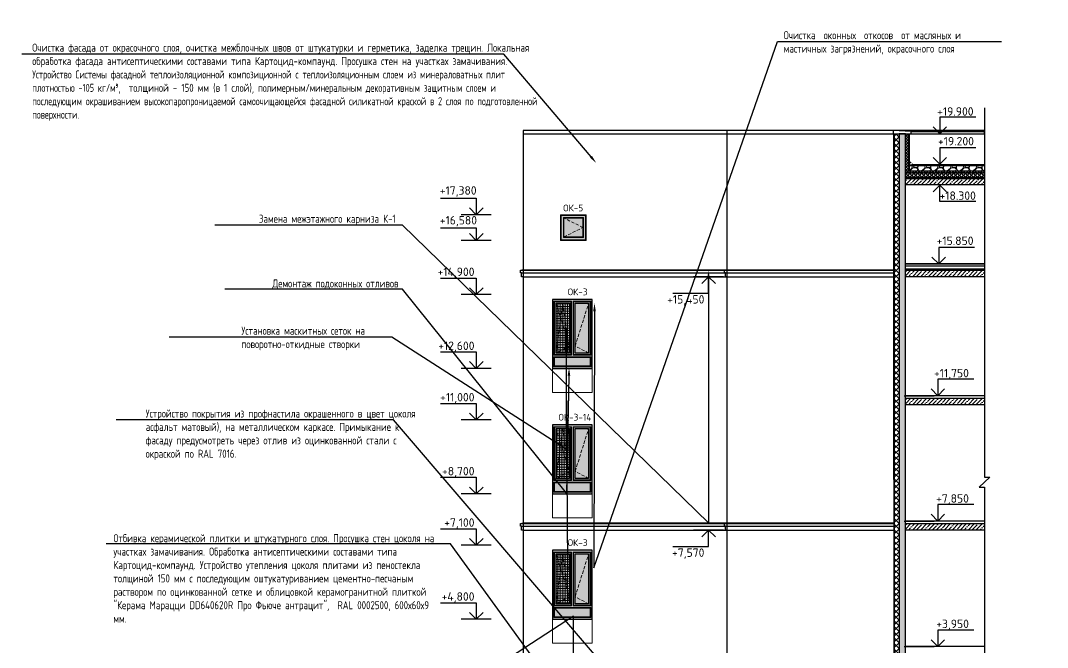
# Model space of a CAD drawing. Header units: millimetres. Extents: x -136099598 to 9192475, y 0 to 555997.
# Drawn here: x -307688 to -275722, y 258889 to 278391 of the extents above; entities that cross this region are included whole.
import ezdxf
from ezdxf import colors
from ezdxf.entities.mleader import LeaderData, LeaderLine
from ezdxf.math import Vec2, Vec3

# ---------------------------------------------------------------- set-up
doc = ezdxf.new("R2010")
doc.units = ezdxf.units.MM
doc.header["$MEASUREMENT"] = 0
doc.linetypes.add('ADSK_Штриховая_ш2 п1', pattern=[3, 2, -1])
doc.linetypes.add('DASHED', pattern=[19.05, 12.7, -6.35])
doc.layers.get('0').update_dxf_attribs({"color": 250, "lineweight": 9})
doc.layers.add('!_Окно_00_Штрих_Стекло', color=7, linetype='Continuous', lineweight=0, true_color=0x737373)
doc.layers.add('RAL 7016', color=7, linetype='Continuous', lineweight=0, true_color=0x383e42)
for name, color, linetype, lineweight in [('24_Фасад_разрез_тонкая', 7, 'Continuous', 9), ('_Фасад', 7, 'Continuous', 9), ('АР-Выноски', 5, 'Continuous', 5), ('АР_Выноски для экспертизы', 200, 'Continuous', 9), ('АР_Карниз основная часть 4 этажа', 103, 'Continuous', 30), ('АР_колонны металлические', 251, 'Continuous', 30), ('АР_Отметки', 250, 'Continuous', 15), ('Подвал', 250, 'ADSK_Штриховая_ш2 п1', 30), ('РАЗМЕРЫ ВНУТРЕННИЕ', 137, 'Continuous', 5), ('СТЕНЫ кирпич ЛИДЕР', 250, 'Continuous', 15), ('Фасад_тонкие', 7, 'Continuous', 5), ('фасады', 7, 'Continuous', 9), ('Штриховка', 7, 'Continuous', 5), ('Штриховка в сечении', 7, 'Continuous', 18)]:
    doc.layers.add(name, color=color, linetype=linetype, lineweight=lineweight)
for name, color, linetype in [('PDF _0', 7, 'Continuous'), ('PDF _PDF _0', 7, 'Continuous'), ('PDF _Текст', 7, 'Continuous')]:
    doc.layers.add(name, color=color, linetype=linetype)
doc.styles.add('ICOCPEUR', font='isocpeur.ttf')
doc.styles.add('ISOCPEUR', font='isocpeur.ttf', dxfattribs={"width": 0.7})
doc.styles.add('PDF ISOCPEUR', font='isocpeur.ttf')

# ---------------------------------------------------------------- blocks, each defined once
blk = doc.blocks.new('A$C51732155')
at = {"layer": '!_Окно_00_Штрих_Стекло'}
h = blk.add_hatch(color=256, dxfattribs=at)
h.dxf.hatch_style = 1
h.set_gradient(color1=(70, 92, 124), color2=(219, 225, 235), name='CURVED')
h.paths.add_polyline_path([(104, 106), (693, 106), (693, 695), (104, 695)])
at = {"layer": 'RAL 7016', "ltscale": 100, "transparency": 33554687}
h = blk.add_hatch(color=256, dxfattribs=at)
h.dxf.hatch_style = 1
h.paths.add_polyline_path([(798, 798), (0, 798), (0, 0), (798, 0)])
h.paths.add_polyline_path([(693, 695), (693, 106), (104, 106), (104, 695)], flags=16)
at = {"layer": 'PDF _0', "lineweight": 0}
blk.add_lwpolyline([(89, 710), (708, 710), (709, 92), (89, 92)], close=True, dxfattribs=at)
at = {"layer": 'PDF _0', "linetype": 'ADSK_Штриховая_ш2 п1', "lineweight": 0, "ltscale": 50}
blk.add_lwpolyline([(104, 106), (693, 401), (104, 695)], dxfattribs=at)
at = {"layer": 'PDF _PDF _0', "lineweight": 0}
for points in [[(0, 0), (798, 0), (798, 798), (0, 798)], [(20, 20), (778, 20), (778, 778), (20, 778)], [(693, 106), (104, 106), (104, 695), (693, 695)]]:
    blk.add_lwpolyline(points, close=True, dxfattribs=at)
at = {"layer": 'PDF _Текст', "lineweight": 0, "insert": (81, 902), "char_height": 210, "attachment_point": 7, "style": 'PDF ISOCPEUR'}
blk.add_mtext('ОК-5', dxfattribs=at)
blk = doc.blocks.new('A$Cb9b29b39')
at = {"layer": '!_Окно_00_Штрих_Стекло'}
h = blk.add_hatch(color=256, dxfattribs=at)
h.dxf.hatch_style = 1
h.set_gradient(color1=(70, 92, 124), color2=(219, 225, 235), name='CURVED')
h.paths.add_polyline_path([(113, 2027), (532, 2027), (532, 473), (113, 473)])
h.paths.add_polyline_path([(1127, 2027), (708, 2027), (708, 473), (1127, 473)])
h.paths.add_polyline_path([(63, 347), (1177, 347), (1177, 63), (63, 63)])
at = {"layer": 'PDF _PDF _0', "lineweight": 0, "true_color": 0x636466}
h = blk.add_hatch(dxfattribs=at)
h.set_pattern_fill('ANSI37', color=251, scale=600, angle=135)
h.set_pattern_definition([(180, (113, 473.496), (-7e-15, -75), []), (270, (113, 473.496), (75, -1e-14), [])])
h.paths.add_polyline_path([(532, 473), (532, 2027), (113, 2026), (113, 473)])
at = {"layer": 'RAL 7016'}
h = blk.add_hatch(color=256, dxfattribs=at)
h.dxf.hatch_style = 1
h.paths.add_polyline_path([(0, 0), (1240, 0), (1240, 2140), (0, 2140)])
h.paths.add_polyline_path([(63, 347), (1177, 347), (1177, 63), (63, 63)], flags=16)
h.paths.add_polyline_path([(708, 2027), (1127, 2027), (1127, 473), (708, 473)], flags=16)
h.paths.add_polyline_path([(113, 2027), (532, 2027), (532, 473), (113, 473)], flags=16)
at = {"layer": 'PDF _0', "linetype": 'ADSK_Штриховая_ш2 п1', "lineweight": 0, "ltscale": 50}
for p, q in [((113, 473), (323, 2027)), ((113, 2027), (532, 697)), ((323, 2027), (532, 473)), ((708, 697), (1127, 2027)), ((532, 697), (113, 473)), ((1127, 473), (708, 697))]:
    blk.add_line(p, q, dxfattribs=at)
at = {"layer": 'PDF _Текст'}
for points in [[(0, 0), (1240, 0), (1240, 2140), (0, 2140)], [(113, 2027), (532, 2027), (532, 473), (113, 473)], [(708, 2027), (1127, 2027), (1127, 473), (708, 473)], [(47, 363), (1193, 363), (1193, 47), (47, 47)], [(63, 347), (1177, 347), (1177, 63), (63, 63)]]:
    blk.add_lwpolyline(points, close=True, dxfattribs=at)
at = {"layer": 'РАЗМЕРЫ ВНУТРЕННИЕ'}
for p, q in [((47, 2086), (63, 2070)), ((579, 2070), (595, 2086)), ((662, 2070), (646, 2086)), ((1193, 2086), (1177, 2070)), ((63, 430), (47, 414)), ((579, 430), (595, 414)), ((662, 430), (646, 414)), ((1177, 430), (1193, 414))]:
    blk.add_line(p, q, dxfattribs=at)
at = {"layer": 'РАЗМЕРЫ ВНУТРЕННИЕ', "color": 7}
for points in [[(595, 414), (47, 414), (47, 2086), (595, 2086)], [(646, 414), (1193, 414), (1193, 2086), (646, 2086)]]:
    blk.add_lwpolyline(points, close=True, dxfattribs=at)
at = {"layer": 'РАЗМЕРЫ ВНУТРЕННИЕ'}
for points in [[(63, 430), (579, 430), (579, 2070), (63, 2070)], [(1177, 430), (662, 430), (662, 2070), (1177, 2070)]]:
    blk.add_lwpolyline(points, close=True, dxfattribs=at)
at = {"layer": 'PDF _Текст', "lineweight": 0, "insert": (478, 2274), "char_height": 210, "attachment_point": 7, "style": 'PDF ISOCPEUR'}
blk.add_mtext('ОК-3', dxfattribs=at)
blk = doc.blocks.new('_DotSmall')
at = {"color": 0, "linetype": 'ByBlock', "const_width": 0.5}
blk.add_lwpolyline([(-0.0625, 0, 1), (0.0625, 0, 1)], format="xyb", close=True, dxfattribs=at)
blk = doc.blocks.new('Карниз основная часть')
at = {"layer": 'АР_Карниз основная часть 4 этажа', "ltscale": 150}
for points in [[(-350192, 304004), (-350242, 304004), (-350242, 304124), (-350272, 304124), (-350272, 304204), (-350192, 304224)], [(-350272, 304204), (-350192, 304204)], [(-350242, 304124), (-350192, 304124)]]:
    blk.add_lwpolyline(points, dxfattribs=at)
blk = doc.blocks.new('ок-3-14')
at = {"layer": '!_Окно_00_Штрих_Стекло'}
h = blk.add_hatch(color=256, dxfattribs=at)
h.dxf.hatch_style = 1
h.set_gradient(color1=(70, 92, 124), color2=(219, 225, 235), name='CURVED')
h.paths.add_polyline_path([(17784, 299280), (18204, 299280), (18204, 297727), (17784, 297727)])
h.paths.add_polyline_path([(18799, 299280), (18380, 299280), (18380, 297727), (18799, 297727)])
h.paths.add_polyline_path([(17734, 297601), (18849, 297601), (18849, 297317), (17734, 297317)])
at = {"layer": 'PDF _PDF _0', "lineweight": 0, "true_color": 0x636466}
h = blk.add_hatch(dxfattribs=at)
h.set_pattern_fill('ANSI37', color=251, scale=600, angle=135)
h.set_pattern_definition([(180, (17784.47, 297727.05), (-7e-15, -75), []), (270, (17784.47, 297727.05), (75, -1e-14), [])])
h.paths.add_polyline_path([(18204, 297727), (18204, 299280), (17784, 299279), (17784, 297727)])
at = {"layer": 'RAL 7016'}
h = blk.add_hatch(color=256, dxfattribs=at)
h.dxf.hatch_style = 1
h.paths.add_polyline_path([(17671, 297254), (18912, 297254), (18912, 299393), (17671, 299393)])
h.paths.add_polyline_path([(17734, 297601), (18849, 297601), (18849, 297317), (17734, 297317)], flags=16)
h.paths.add_polyline_path([(18380, 299280), (18799, 299280), (18799, 297727), (18380, 297727)], flags=16)
h.paths.add_polyline_path([(17784, 299280), (18204, 299280), (18204, 297727), (17784, 297727)], flags=16)
at = {"layer": 'PDF _0', "linetype": 'ADSK_Штриховая_ш2 п1', "lineweight": 0, "ltscale": 50}
for p, q in [((17784, 297727), (17994, 299280)), ((17784, 299280), (18204, 297951)), ((17994, 299280), (18204, 297727)), ((18380, 297951), (18799, 299280)), ((18204, 297951), (17784, 297727)), ((18799, 297727), (18380, 297951))]:
    blk.add_line(p, q, dxfattribs=at)
at = {"layer": 'PDF _Текст'}
for points in [[(17671, 297254), (18912, 297254), (18912, 299393), (17671, 299393)], [(17784, 299280), (18204, 299280), (18204, 297727), (17784, 297727)], [(18380, 299280), (18799, 299280), (18799, 297727), (18380, 297727)], [(17718, 297617), (18865, 297617), (18865, 297301), (17718, 297301)], [(17734, 297601), (18849, 297601), (18849, 297317), (17734, 297317)]]:
    blk.add_lwpolyline(points, close=True, dxfattribs=at)
at = {"layer": 'РАЗМЕРЫ ВНУТРЕННИЕ'}
for p, q in [((17718, 299339), (17734, 299323)), ((18250, 299323), (18266, 299339)), ((18333, 299323), (18317, 299339)), ((18865, 299339), (18849, 299323)), ((17734, 297684), (17718, 297668)), ((18250, 297684), (18266, 297668)), ((18333, 297684), (18317, 297668)), ((18849, 297684), (18865, 297668))]:
    blk.add_line(p, q, dxfattribs=at)
at = {"layer": 'РАЗМЕРЫ ВНУТРЕННИЕ', "color": 7}
for points in [[(18266, 297668), (17718, 297668), (17718, 299339), (18266, 299339)], [(18317, 297668), (18865, 297668), (18865, 299339), (18317, 299339)]]:
    blk.add_lwpolyline(points, close=True, dxfattribs=at)
at = {"layer": 'РАЗМЕРЫ ВНУТРЕННИЕ'}
for points in [[(17734, 297684), (18250, 297684), (18250, 299323), (17734, 299323)], [(18849, 297684), (18333, 297684), (18333, 299323), (18849, 299323)]]:
    blk.add_lwpolyline(points, close=True, dxfattribs=at)
at = {"layer": 'PDF _Текст', "lineweight": 0, "insert": (17863, 299528), "char_height": 210, "attachment_point": 7, "style": 'PDF ISOCPEUR'}
blk.add_mtext('ОК-3-14', dxfattribs=at)

msp = doc.modelspace()

# ---------------------------------------------------------------- hatches: boundary and pattern name
at = {"ltscale": 100, "transparency": 33554687}
h = msp.add_hatch(dxfattribs=at)
h.set_pattern_fill('ANSI35', color=0, scale=700)
h.set_pattern_definition([(45, (480703.24, -33702.27), (-123.743687, 123.743687), []), (45, (480826.98, -33702.27), (-123.743687, 123.743687), [218.75, -43.75, 0, -43.75])])
h.paths.add_polyline_path([(-280342.7, 274870.6), (-280142.7, 274872), (-280142.7, 252170.8), (-280342.7, 252171.2)])
h = msp.add_hatch(dxfattribs=at)
h.set_pattern_fill('ANSI35', color=0, scale=700)
h.set_pattern_definition([(45, (-412763.06, -19215.95), (-123.74369, 123.74369), []), (45, (-412639.32, -19215.95), (-123.74369, 123.74369), [218.75, -43.75, 0, -43.75])])
h.paths.add_polyline_path([(-280141, 273475.8), (-277681.2, 273475.8), (-277684.6, 273275.8), (-280141, 273275.8)])
h = msp.add_hatch(dxfattribs=at)
h.set_pattern_fill('ANSI35', color=0, scale=700)
h.set_pattern_definition([(45, (-459069.03, -22068.82), (-123.74369, 123.74369), []), (45, (-458945.29, -22068.82), (-123.74369, 123.74369), [218.75, -43.75, 0, -43.75])])
h.paths.add_polyline_path([(-280142.7, 270622.9), (-277682.9, 270622.9), (-277686.3, 270422.9), (-280142.7, 270422.9)])
h = msp.add_hatch(dxfattribs=at)
h.set_pattern_fill('ANSI35', color=0, scale=700)
h.set_pattern_definition([(45, (-459069.03, -26050.42), (-123.74369, 123.74369), []), (45, (-458945.29, -26050.42), (-123.74369, 123.74369), [218.75, -43.75, 0, -43.75])])
h.paths.add_polyline_path([(-280142.7, 266641.3), (-277682.9, 266641.3), (-277686.3, 266441.3), (-280142.7, 266441.3)])
h = msp.add_hatch(dxfattribs=at)
h.set_pattern_fill('ANSI35', color=0, scale=700)
h.set_pattern_definition([(45, (-459069.03, -29950.42), (-123.74369, 123.74369), []), (45, (-458945.29, -29950.42), (-123.74369, 123.74369), [218.75, -43.75, 0, -43.75])])
h.paths.add_polyline_path([(-280142.7, 262741.3), (-277682.9, 262741.3), (-277686.3, 262541.3), (-280142.7, 262541.3)])
at = {"layer": 'Штриховка', "transparency": 33554636}
h = msp.add_hatch(dxfattribs=at)
h.set_pattern_fill('ANSI37', color=256, scale=1000)
h.set_pattern_definition([(45, (-455706.53, -28580.43), (-88.388348, 88.388348), []), (135, (-455706.53, -28580.43), (-88.388348, -88.388348), [])])
h.paths.add_polyline_path([(-280492.7, 255275.1), (-280342.7, 255275), (-280342.7, 274871.2), (-280492.7, 274871.4)])
h = msp.add_hatch(dxfattribs=at)
h.set_pattern_fill('ANSI37', color=256, scale=500)
h.set_pattern_definition([(45, (-10884.385, -32522.25), (-44.194174, 44.194174), []), (135, (-10884.385, -32522.25), (-44.194174, -44.194174), [])])
h.paths.add_polyline_path([(-280142.7, 274871.3), (-280042.7, 274871.3), (-280044.4, 273706.9), (-280142.7, 273706.9)])
h = msp.add_hatch(dxfattribs=at)
h.set_pattern_fill('ANSI37', color=256, scale=500)
h.set_pattern_definition([(45, (-22557.95, -53828.58), (-44.194174, 44.194174), []), (135, (-22557.95, -53828.58), (-44.194174, -44.194174), [])])
h.paths.add_polyline_path([(-280141.7, 273706.9), (-277681.9, 273706.9), (-277684.6, 273647.7), (-280141, 273647.7)])
h = msp.add_hatch(dxfattribs=at)
h.set_pattern_fill('ANSI37', color=256, scale=700)
h.set_pattern_definition([(45, (-22557.95, -53970.475), (-61.871843, 61.871843), []), (135, (-22557.95, -53970.475), (-61.871843, -61.871843), [])])
h.paths.add_polyline_path([(-280141.7, 273647.7), (-277681.9, 273647.7), (-277684.6, 273505.8), (-280141, 273505.8)])
at = {"layer": 'Штриховка в сечении', "ltscale": 2, "transparency": 33554636}
h = msp.add_hatch(dxfattribs=at)
h.set_pattern_fill('GRAVEL', color=256, scale=400)
h.set_pattern_definition([(228.0127875, (-22269.948, -53570.475), (-3200, -3600), [53.8144, -5327.6352]), (184.9697407, (-22305.948, -53610.475), (4800, 400), [92.3472, -9142.3699]), (132.510447, (-22397.948, -53618.475), (4000, -4400), [65.1152, -6446.41304]), (267.273689, (-22553.948, -53718.475), (400, 8000), [84.0952, -8325.4232]), (292.833654, (-22557.948, -53802.475), (-2000, 4800), [82.462, -8163.74925]), (357.273689, (-22525.948, -53878.475), (-8000, 400), [84.0952, -8325.4232]), (37.6942405, (-22441.948, -53882.475), (-5200, -4000), [111.2116, -11009.93942]), (72.2553284, (-22353.948, -53814.475), (2800, 8800), [104.9952, -10394.5286]), (121.4295656, (-22321.948, -53714.475), (-3200, 5200), [84.38, -8353.62924]), (175.236358, (-22365.95, -53642.475), (4400, -400), [96.3328, -4720.30503]), (222.3974378, (-22461.948, -53634.475), (-4800, -4400), [124.5792, -12333.35]), (138.814075, (-22157.95, -53722.475), (-2800, 2400), [42.5204, -4209.53793]), (171.4692344, (-22189.948, -53694.475), (5200, -800), [80.8948, -8008.60457]), (225, (-22269.95, -53682.47), (-4e-14, -400), [56.5684, -509.11702]), (203.19859, (-22297.95, -53634.475), (2000, 800), [30.4632, -3015.84604]), (291.80141, (-22325.95, -53646.475), (-400, 1200), [43.0812, -2110.98472]), (30.963757, (-22309.95, -53686.475), (1200, 800), [69.9716, -2262.40916]), (161.56505, (-22249.95, -53650.47), (800, -400), [50.5964, -1214.31466]), (16.3895403, (-22557.948, -53646.475), (4000, 1200), [70.88, -7017.13806]), (70.346176, (-22489.948, -53626.475), (-1600, -4400), [59.4644, -5886.9631]), (293.19859, (-22249.95, -53570.475), (-800, 2000), [60.926, -2985.38324]), (343.6104597, (-22225.948, -53626.475), (-4000, 1200), [70.88, -7017.13806]), (339.443955, (-22557.95, -53894.475), (-2000, 800), [68.352, -3349.2495]), (294.7751406, (-22493.948, -53918.475), (-2000, 4400), [57.2712, -5669.85723]), (66.80141, (-22245.95, -53970.475), (800, 2000), [60.926, -2985.38324]), (17.3540246, (-22221.948, -53914.475), (-5200, -1600), [67.0524, -6638.16945]), (69.443955, (-22441.95, -53970.475), (-800, -2000), [34.176, -3383.4255]), (101.309932, (-22269.95, -53970.475), (-400, 1600), [20.396, -2019.2118]), (165.963757, (-22273.95, -53950.47), (1200, -400), [82.462, -1566.78025]), (186.009006, (-22353.948, -53930.475), (4000, 400), [76.42, -7565.56927]), (303.690068, (-22309.95, -53722.47), (-400, 800), [57.6888, -1384.5317]), (353.1572266, (-22277.948, -53770.475), (6800, -800), [100.7176, -9971.02505]), (60.945396, (-22177.95, -53782.475), (-1600, -2800), [41.1824, -4077.06966]), (90, (-22157.95, -53746.47), (-400, 400), [24, -376]), (120.256437, (-22361.948, -53918.475), (1600, -2800), [55.5696, -5501.408]), (48.0127875, (-22389.948, -53870.475), (3200, 3600), [107.6288, -5273.8208]), (0, (-22317.95, -53790.47), (400, 400), [104, -296]), (325.3048465, (-22213.948, -53790.475), (4000, -2800), [63.2456, -6261.30972]), (254.054604, (-22161.95, -53826.475), (-400, -1600), [58.2408, -2853.80316]), (207.6459754, (-22177.948, -53882.475), (-7600, -4000), [94.826, -9387.78967]), (175.4260787, (-22261.948, -53926.475), (-5200, 400), [100.3196, -9931.62936])])
h.paths.add_polyline_path([(-280031, 273870.8), (-277681.2, 273870.8), (-277684.6, 273706.9), (-280031, 273706.9)])

# ---------------------------------------------------------------- linework, layer by layer
at = {"lineweight": 30, "ltscale": 150}
for p, q in [((-292042.7, 274971.2), (-292042.7, 254889.3, 2)), ((-279968.7, 274944.6, -2.2), (-277683.6, 274944.6, -2.2)), ((-277682.9, 273706.9, -0.2), (-280141, 273706.9, 1.7)), ((-277682.9, 273647.7, -0.2), (-280140.7, 273647.7, -0.2)), ((-277682.9, 273890.8, -0.2), (-280031, 273890.8, 3.1)), ((-277682.9, 273870.8, -0.2), (-280031, 273870.8, 3.2)), ((-279918, 273916.7, 0.6), (-277682.9, 273916.7)), ((-277682.9, 273505.8, -0.2), (-280141, 273505.8, 1.7)), ((-277684.6, 270823.3, -1.7), (-280142.7, 270823.3, 0.2)), ((-277684.6, 270813.3, -1.7), (-280142.7, 270813.3, 0.2)), ((-277684.6, 270752, -0.2), (-280142.7, 270752, 1.7)), ((-277684.6, 270652.9, -1), (-280142.7, 270652.9, 0.9)), ((-277684.6, 266721.3, -0.2), (-280142.7, 266721.3, -0.2)), ((-277684.6, 262821.3, -0.2), (-280142.7, 262821.3, -0.2)), ((-277684.6, 258921.3, -0.2), (-280142.7, 258921.3, -0.2))]:
    msp.add_line(p, q, dxfattribs=at)
at = {"color": 18, "lineweight": 30, "ltscale": 150, "true_color": 0x000000}
for p, q in [((-285692.7, 254887.4, 0), (-285692.7, 274971.2, -1.9)), ((-280041, 274871.3, -1.1), (-280041, 273706.9, 1.7)), ((-280031, 274871.3, -1.1), (-280031, 273706.9, 1.7))]:
    msp.add_line(p, q, dxfattribs=at)
at = {"color": 18, "lineweight": 30, "ltscale": 150, "true_color": 0x000000, "elevation": 0}
msp.add_lwpolyline([(-277682.9, 274971.2), (-292042.7, 274971.2), (-292042.7, 274871.3), (-277682.9, 274871.3)], close=True, dxfattribs=at)
at = {"color": 18, "lineweight": 30, "ltscale": 150, "true_color": 0x000000}
for points, elevation in [([(-279968.7, 274871.3), (-279968.7, 274944.6), (-280526.5, 274971.2), (-280526.5, 274871.3)], -2.2), ([(-280502.8, 264111.4), (-280502.8, 274871.4), (-280492.7, 274871.4), (-280492.7, 254225.5)], -0.2)]:
    msp.add_lwpolyline(points, dxfattribs=dict(at, elevation=elevation))
at = {"layer": '24_Фасад_разрез_тонкая', "linetype": 'DASHED', "lineweight": 30, "ltscale": 5, "elevation": -0.2}
msp.add_lwpolyline([(-277682.9, 273890.8), (-279890.7, 273890.8), (-280020.7, 274014.3), (-280020.7, 274871.3)], dxfattribs=at)
at = {"layer": '_Фасад', "lineweight": 30}
for p, q in [((-280182, 266721.3, -0.2), (-279247, 266721.3, -0.2)), ((-280182, 262821.3, -0.2), (-279247, 262821.3, -0.2)), ((-280182, 258921.3, -0.2), (-279247, 258921.3, -0.2))]:
    msp.add_line(p, q, dxfattribs=at)
at = {"layer": 'АР_Карниз основная часть 4 этажа', "ltscale": 150}
for points, elevation in [([(-292042.7, 270641.3), (-280502.8, 270641.3)], 1.2), ([(-292042.7, 270621.3), (-280502.8, 270621.3)], 1.2), ([(-292042.7, 270541.3), (-280502.8, 270541.3)], 1.2), ([(-292042.7, 270421.3), (-280502.8, 270421.3)], 1.2), ([(-292042.7, 262761.3), (-280502.7, 262761.3)], 1.1), ([(-292042.7, 262741.3), (-280502.7, 262741.3)], 1.1), ([(-292042.7, 262661.3), (-280502.7, 262661.3)], 1.1), ([(-292042.7, 262541.3), (-280502.7, 262541.2)], 1.1)]:
    msp.add_lwpolyline(points, dxfattribs=dict(at, elevation=elevation))
at = {"layer": 'СТЕНЫ кирпич ЛИДЕР', "lineweight": 30, "ltscale": 100, "elevation": 1.7}
msp.add_lwpolyline([(-280142.7, 274871.3), (-280342.7, 274871.3), (-280342.7, 252121.2), (-280142.7, 252121.2)], close=True, dxfattribs=at)
at = {"layer": 'СТЕНЫ кирпич ЛИДЕР', "ltscale": 100}
for points in [[(-291132.7, 267571.3), (-289892.5, 267571.3), (-289892.5, 266822.9), (-291132.7, 266822.9)], [(-291132.7, 263671.3), (-289892.5, 263671.3), (-289892.5, 262922.9), (-291132.7, 262922.9)], [(-291132.7, 259771.3), (-289892.5, 259771.3), (-289892.5, 259022.9), (-291132.7, 259022.9)]]:
    msp.add_lwpolyline(points, close=True, dxfattribs=at)
at = {"layer": 'СТЕНЫ кирпич ЛИДЕР', "lineweight": 30, "ltscale": 100, "elevation": -0.2}
msp.add_lwpolyline([(-280502.7, 264101.4), (-280502.7, 254889.3)], dxfattribs=at)
at = {"layer": 'Фасад_тонкие', "lineweight": 25}
for p, q in [((-293035.9, 272351.3, 0), (-293970.9, 272351.3, 0)), ((-293035.9, 271553.1, 0), (-293970.9, 271553.1, 0)), ((-285805.3, 270421.3, 1.2), (-286740.3, 270421.3, 1.2)), ((-293035.9, 269872.1, 0), (-293970.9, 269872.1, 0)), ((-293035.9, 267571.3, 0), (-293970.9, 267571.3, 0)), ((-293035.9, 265972.1, 0), (-293970.9, 265972.1, 0)), ((-293035.9, 263671.3, 0), (-293970.9, 263671.3, 0)), ((-285805.3, 262541.3, 1.2), (-286740.3, 262541.3, 1.2)), ((-293035.9, 262072.1, 0), (-293970.9, 262072.1, 0)), ((-293035.9, 259771.3, 0), (-293970.9, 259771.3, 0))]:
    msp.add_line(p, q, dxfattribs=at)
for points, elevation in [([(-277955.6, 275381.3), (-279071.3, 275381.3), (-279071.3, 274871.3), (-279284.7, 275080.2), (-279071.3, 274871.3), (-278862.4, 275080.2)], -2.2), ([(-277955.6, 274428.2), (-279071.3, 274428.2), (-279071.3, 273918.3), (-279284.7, 274127.2), (-279071.3, 273918.3), (-278862.4, 274127.2)], -2.2), ([(-277955.6, 272761.4), (-279071.3, 272761.4), (-279071.3, 273271.3), (-279284.7, 273062.4), (-279071.3, 273271.3), (-278862.4, 273062.4)], -1.4), ([(-294619.1, 272861.2), (-293503.4, 272861.2), (-293503.4, 272351.3), (-293290.1, 272560.2), (-293503.4, 272351.3), (-293712.3, 272560.2)], 0), ([(-294619.1, 271943), (-293503.4, 271943), (-293503.4, 271553.1), (-293290.1, 271762), (-293503.4, 271553.1), (-293712.3, 271762)], 0), ([(-277990.3, 271333.3), (-279106, 271333.3), (-279106, 270823.3), (-279319.3, 271032.2), (-279106, 270823.3), (-278897.1, 271032.2)], -0.2), ([(-294619.1, 270382), (-293503.4, 270382), (-293503.4, 269872.1), (-293290.1, 270081), (-293503.4, 269872.1), (-293712.3, 270081)], 0), ([(-287388.5, 269911.3), (-286272.8, 269911.3), (-286272.8, 270421.3), (-286059.4, 270212.4), (-286272.8, 270421.3), (-286481.7, 270212.4)], 1.2), ([(-294619.1, 268081.2), (-293503.4, 268081.2), (-293503.4, 267571.3), (-293290.1, 267780.2), (-293503.4, 267571.3), (-293712.3, 267780.2)], 0), ([(-278016, 267231.2), (-279131.7, 267231.2), (-279131.7, 266721.3), (-279345, 266930.2), (-279131.7, 266721.3), (-278922.7, 266930.2)], -0.2), ([(-294619.1, 266482), (-293503.4, 266482), (-293503.4, 265972.1), (-293290.1, 266181), (-293503.4, 265972.1), (-293712.3, 266181)], 0), ([(-294619.1, 264181.2), (-293503.4, 264181.2), (-293503.4, 263671.3), (-293290.1, 263880.2), (-293503.4, 263671.3), (-293712.3, 263880.2)], 0), ([(-278016, 263331.2), (-279131.7, 263331.2), (-279131.7, 262821.3), (-279345, 263030.2), (-279131.7, 262821.3), (-278922.7, 263030.2)], -0.2), ([(-294619.1, 262582), (-293503.4, 262582), (-293503.4, 262072.1), (-293290.1, 262281), (-293503.4, 262072.1), (-293712.3, 262281)], 0), ([(-287388.5, 262031.3), (-286272.8, 262031.3), (-286272.8, 262541.3), (-286059.4, 262332.4), (-286272.8, 262541.3), (-286481.7, 262332.4)], 1.2), ([(-294619.1, 260281.2), (-293503.4, 260281.2), (-293503.4, 259771.3), (-293290.1, 259980.2), (-293503.4, 259771.3), (-293712.3, 259980.2)], 0), ([(-278016, 259431.2), (-279131.7, 259431.2), (-279131.7, 258921.3), (-279345, 259130.2), (-279131.7, 258921.3), (-278922.7, 259130.2)], -0.2)]:
    msp.add_lwpolyline(points, dxfattribs=dict(at, elevation=elevation))
at = {"layer": 'фасады', "lineweight": 30, "ltscale": 150}
msp.add_lwpolyline([(-277682.9, 275678.5), (-277682.9, 264188.8), (-277520.2, 264188.8), (-277845.1, 263879.9), (-277682.9, 263879.9), (-277680.4, 250981.4)], dxfattribs=at)
at = {"layer": 'фасады', "lineweight": 30, "ltscale": 150, "elevation": -2.2}
msp.add_lwpolyline([(-279968.7, 274871.3), (-279968.7, 274944.6), (-280526.5, 274971.2), (-280526.5, 274871.3)], dxfattribs=at)
at = {"layer": 'фасады', "lineweight": 30, "ltscale": 150}
for points, elevation in [([(-277682.9, 273275.8), (-280141, 273275.8), (-280141, 273475.8), (-277682.9, 273475.8)], 1.7), ([(-277684.6, 270422.9), (-280142.7, 270422.9), (-280142.7, 270622.9), (-277684.6, 270622.9)], 0.9), ([(-277684.6, 266441.3), (-280142.7, 266441.3), (-280142.7, 266641.3), (-277684.6, 266641.3)], 1.7), ([(-277684.6, 262541.3), (-280142.7, 262541.3), (-280142.7, 262741.3), (-277684.6, 262741.3)], 1.7)]:
    msp.add_lwpolyline(points, close=True, dxfattribs=dict(at, elevation=elevation))

# ---------------------------------------------------------------- block references
at = {"layer": 'АР_Карниз основная часть 4 этажа'}
for p in [(58149.3, -33582.3, 1.1), (64499.3, -33582.3, -0.3), (58149.3, -41462.3, 1.1), (64499.3, -41462.3, -0.3)]:
    msp.add_blockref('Карниз основная часть', p, dxfattribs=at)
at = {"layer": 'АР_колонны металлические'}
msp.add_blockref('ок-3-14', (-308804.1, -33582.3), dxfattribs=at)
at = {"layer": 'Подвал', "ltscale": 150}
for name, p in [('A$C51732155', (-290875.9, 271553.1)), ('A$Cb9b29b39', (-291132.7, 267571.3)), ('A$Cb9b29b39', (-291132.7, 259771.3))]:
    msp.add_blockref(name, p, dxfattribs=at)

# ---------------------------------------------------------------- texts
at = {"layer": 'PDF _0', "color": 18, "lineweight": 0, "true_color": 0x000000, "char_height": 262.49, "style": 'PDF ISOCPEUR'}
for s, insert, attachment_point in [('+19.900', (-278022.5, 275431.3, -2.2), 9), ('+19.200', (-278010.3, 274506, -2.2), 9), ('+18.300', (-277951.3, 273075.5, -1.3), 3)]:
    msp.add_mtext(s, dxfattribs=dict(at, insert=insert, attachment_point=attachment_point))
at = {"layer": 'PDF _0', "color": 18, "lineweight": 25, "true_color": 0x000000, "char_height": 262.49, "width": 905.602, "attachment_point": 3, "style": 'PDF ISOCPEUR'}
for s, insert in [('+15,450', (-286401.3, 269849.3, 1.2)), ('+7,570', (-286401.3, 261969.3, 1.2))]:
    msp.add_mtext(s, dxfattribs=dict(at, insert=insert))
at = {"layer": 'Фасад_тонкие', "lineweight": 25, "char_height": 262.49, "attachment_point": 7, "rotation": 359.99739, "style": 'PDF ISOCPEUR'}
for s, insert in [('+17,380', (-294638.1, 272913.5, 0)), ('+16,580', (-294638.1, 271985.6, 0))]:
    msp.add_mtext(s, dxfattribs=dict(at, insert=insert))
at = {"layer": 'Фасад_тонкие', "lineweight": 25, "char_height": 262.49, "attachment_point": 9, "style": 'PDF ISOCPEUR'}
for s, insert in [('+15.850', (-278024.3, 271409.2, -0.2)), ('+14,900', (-293557.6, 270382, 0)), ('+12,600', (-293557.6, 268081.2, 0)), ('+11,750', (-278166.9, 267231.2, -0.2)), ('+11,000', (-293557.6, 266482, 0)), ('+8,700', (-293557.6, 264181.2, 0)), ('+7,850', (-278166.9, 263331.2, -0.2)), ('+7,100', (-293557.6, 262582, 0)), ('+4,800', (-293557.6, 260281.2, 0)), ('+3,950', (-278166.9, 259431.2, -0.2))]:
    msp.add_mtext(s, dxfattribs=dict(at, insert=insert))

# ---------------------------------------------------------------- leaders
at = {"layer": 'АР-Выноски'}
ml = msp.add_multileader_mtext('Standard', dxfattribs=at)
ml.set_content('\\A1;{\\W0.8;Замена межэтажного карниза К-1}', color=256, style='ICOCPEUR')
ml.set_leader_properties()
ml.build(insert=Vec2(0, 0))
ml.multileader.update_dxf_attribs({"text_left_attachment_type": 6, "text_right_attachment_type": 6, "dogleg_length": 100, "arrow_head_size": 250})
ctx = ml.context
ctx.base_point, ctx.char_height, ctx.arrow_head_size, ctx.landing_gap_size, ctx.plane_origin = Vec3(-300291.7, 272025.8), 250, 250, 25, Vec3(-291185.7, 271989)
ctx.left_attachment, ctx.right_attachment = 6, 6
notes = []
notes.append((ctx, [(0, (1, 1, 0), (-295801.7, 272025.8), (-1, 0), 100, [(3, [(-286272.8, 270621.3), (-286272.7, 262761.3)], 0, [])])]))
ctx.mtext.insert, ctx.mtext.width, ctx.mtext.flow_direction = Vec3(-300266.7, 272350.8), 6323.333, 5
ml = msp.add_multileader_mtext('Standard', dxfattribs=at)
ml.set_content('\\A1;{\\W0.8;Установка маскитных сеток на поворотно-откидные створки}', color=256, style='ICOCPEUR')
ml.set_leader_properties()
ml.build(insert=Vec2(0, 0))
ml.multileader.update_dxf_attribs({"text_left_attachment_type": 6, "text_right_attachment_type": 6, "dogleg_length": 100, "arrow_head_size": 250})
ctx = ml.context
ctx.base_point, ctx.char_height, ctx.arrow_head_size, ctx.landing_gap_size, ctx.plane_origin = Vec3(-300836.7, 268542.8), 250, 250, 25, Vec3(-301900.9, 279226.3)
ctx.left_attachment, ctx.right_attachment = 6, 6
notes.append((ctx, [(1, (1, 1, 0), (-296135.2, 268542.8), (-1, 0), 631.5, [(2, [(-290654.9, 261151.9), (-290703.2, 268813.1), (-290703.2, 265052.4)], 0, [])])]))
ctx.mtext.insert, ctx.mtext.width, ctx.mtext.defined_height, ctx.mtext.flow_direction = Vec3(-300811.7, 268867.8), 6210.547, 230, 5
ml = msp.add_multileader_mtext('Standard', dxfattribs=at)
ml.set_content('{\\W0.8;Устройство покрытия из профнастила окрашенного в цвет цоколя асфальт матовый), на металлическом каркасе. Примыкание к фасаду предусмотреть через отлив из оцинкованной стали с окраской по RAL 7016.}', color=256, style='ICOCPEUR')
ml.set_leader_properties()
ml.build(insert=Vec2(0, 0))
ml.multileader.update_dxf_attribs({"text_left_attachment_type": 6, "text_right_attachment_type": 6, "dogleg_length": 100, "arrow_head_size": 250})
ctx = ml.context
ctx.base_point, ctx.char_height, ctx.arrow_head_size, ctx.landing_gap_size, ctx.plane_origin = Vec3(-303818.8, 265966, 1), 250, 250, 25, Vec3(-282857.8, 255328.6, 1)
ctx.left_attachment, ctx.right_attachment = 6, 6
notes.append((ctx, [(0, (1, 1, 0), (-296078.8, 265966, 1), (-1, 0), 100, [(0, [(-287114.3, 255526.7, 1)], 0, [])])]))
ctx.mtext.insert, ctx.mtext.width, ctx.mtext.defined_height, ctx.mtext.flow_direction = Vec3(-303793.8, 266291, 1), 8422.692, 27509.5, 5
ml = msp.add_multileader_mtext('Standard', dxfattribs=at)
ml.set_content('\\A1;{\\W0.8;Замена оконных блоков}', color=256, style='ICOCPEUR')
ml.set_leader_properties()
ml.build(insert=Vec2(0, 0))
ml.multileader.update_dxf_attribs({"text_left_attachment_type": 6, "text_right_attachment_type": 6, "dogleg_length": 100, "arrow_head_size": 250})
ctx = ml.context
ctx.base_point, ctx.char_height, ctx.arrow_head_size, ctx.landing_gap_size, ctx.plane_origin = Vec3(-298343.7, 256765.4), 250, 250, 25, Vec3(-303187.4, 267596.4)
ctx.left_attachment, ctx.right_attachment = 6, 6
notes.append((ctx, [(0, (1, 1, 0), (-295243.7, 256765.4), (-1, 0), 100, [(1, [(-290476.9, 255744.9), (-290476.9, 259861.1)], 0, [])])]))
ctx.mtext.insert, ctx.mtext.width, ctx.mtext.defined_height, ctx.mtext.flow_direction = Vec3(-298318.7, 257065.4), 3339.578, 7506, 5
at = {"layer": 'АР_Выноски для экспертизы'}
ml = msp.add_multileader_mtext('Standard', dxfattribs=at)
ml.set_content('\\A1;{\\W0.8;Очистка  оконных  откосов  от масляных и мастичных загрязнений, окрасочного слоя }', color=256, style='ICOCPEUR')
ml.set_leader_properties(color=256)
ml.build(insert=Vec2(0, 0))
ml.multileader.update_dxf_attribs({"text_left_attachment_type": 6, "text_right_attachment_type": 6, "dogleg_length": 100, "arrow_head_size": 250})
ctx = ml.context
ctx.base_point, ctx.char_height, ctx.arrow_head_size, ctx.landing_gap_size, ctx.plane_origin = Vec3(-283958.9, 277735.7), 250, 250, 25, Vec3(-277521.3, 276545.9)
ctx.left_attachment, ctx.right_attachment = 6, 6
notes.append((ctx, [(1, (1, 1, 0), (-284123.7, 277735.7), (1, 0), 164.8, [(1, [(-289821.2, 269597.3), (-289841.2, 261370.5)], 0, [])])]))
ctx.mtext.insert, ctx.mtext.width, ctx.mtext.flow_direction = Vec3(-283933.9, 278060.7), 6716.125, 5
ml = msp.add_multileader_mtext('Standard', dxfattribs=at)
ml.set_content('\\A1;{\\W0.8;Очистка фасада от окрасочного слоя, очистка межблочных швов от штукатурки и герметика, заделка трещин. Локальная обработка фасада антисептическими составами типа Картоцид-компаунд. Просушка стен на участках замачивания. \\W0.7;Устройство Системы фасадной теплоизоляционной композиционной c теплоизоляционным слоем из минераловатных плит{\\W0.8; }\\A0;плотностью -105 кг/м³\\A1;\\W0.8;,  толщиной - 150 мм (в 1 слой), \\W0.7;полимерным/минеральным декоративным защитным слоем и последующим окрашиванием высокопаропроницаемой самоочищающейся фасадной силикатной краской в 2 слоя по подготовленной поверхности. }', color=256, style='ICOCPEUR')
ml.set_leader_properties(color=256)
ml.build(insert=Vec2(0, 0))
ml.multileader.update_dxf_attribs({"text_left_attachment_type": 6, "text_right_attachment_type": 6, "dogleg_length": 100, "arrow_head_size": 250})
ctx = ml.context
ctx.base_point, ctx.char_height, ctx.arrow_head_size, ctx.landing_gap_size, ctx.plane_origin = Vec3(-307348.4, 277348.5), 250, 250, 25, Vec3(-288438.1, 278630.2)
ctx.left_attachment, ctx.right_attachment = 6, 6
notes.append((ctx, [(0, (1, 1, 0), (-292647.2, 277348.5), (-1, 0), 100, [(0, [(-289768.7, 273960.8)], 0, [])])]))
ctx.mtext.insert, ctx.mtext.width, ctx.mtext.flow_direction = Vec3(-307323.4, 277673.5), 14727.298, 5
ml = msp.add_multileader_mtext('Standard', dxfattribs=at)
ml.set_content('\\A1;{\\W0.8;Демонтаж подоконных отливов}', color=256, style='ICOCPEUR')
ml.set_leader_properties(color=256)
ml.build(insert=Vec2(0, 0))
ml.multileader.update_dxf_attribs({"text_left_attachment_type": 6, "text_right_attachment_type": 6, "dogleg_length": 100, "arrow_head_size": 250})
ctx = ml.context
ctx.base_point, ctx.char_height, ctx.arrow_head_size, ctx.landing_gap_size, ctx.plane_origin = Vec3(-299871.7, 270037.8), 250, 250, 25, Vec3(-290654.4, 270972.9)
ctx.left_attachment, ctx.right_attachment = 6, 6
notes.append((ctx, [(0, (1, 1, 0), (-295801.7, 270037.8), (-1, 0), 100, [(0, [(-290612.8, 267589.3), (-290698.4, 263689.3)], 0, [])])]))
ctx.mtext.insert, ctx.mtext.width, ctx.mtext.flow_direction = Vec3(-299846.7, 270337.8), 6323.333, 5
ml = msp.add_multileader_mtext('Standard', dxfattribs=at)
ml.set_content('\\A1;{\\W0.8;Отбивка керамической плитки и штукатурного слоя. Просушка стен цоколя на участках замачивания. Обработка антисептическими составами типа Картоцид-компаунд. Устройство утепления цоколя плитами из пеностекла толщиной 150 мм с последующим оштукатуриванием цементно-песчаным раствором по оцинкованной сетке и облицовкой керамогранитной плиткой "Керама Марацци DD640620R Про Фьюче антрацит", \\A0; RAL 0002500\\A1;, 600х60х9 мм.}', color=256, style='ICOCPEUR')
ml.set_leader_properties(color=256)
ml.build(insert=Vec2(0, 0))
ml.multileader.update_dxf_attribs({"text_left_attachment_type": 6, "text_right_attachment_type": 6, "dogleg_length": 100, "arrow_head_size": 250})
ctx = ml.context
ctx.base_point, ctx.char_height, ctx.arrow_head_size, ctx.landing_gap_size, ctx.plane_origin = Vec3(-304821.7, 262112.2), 250, 250, 25, Vec3(-273542.3, 252350.6)
ctx.left_attachment, ctx.right_attachment = 6, 6
notes.append((ctx, [(1, (1, 1, 0), (-294303, 262112.2), (-1, 0), 618.7, [(0, [(-289197.5, 255079)], 0, [])])]))
ctx.mtext.insert, ctx.mtext.width, ctx.mtext.flow_direction = Vec3(-304796.7, 262412.2), 9974.071, 5
at = {"layer": 'АР_Отметки'}
ml = msp.add_multileader_mtext('Standard', dxfattribs=at)
ml.set_content('Л.4', color=256, style='ISOCPEUR')
ml.set_leader_properties(color=256, linetype='Continuous', lineweight=-1)
ml.set_arrow_properties(name='DOTSMALL')
ml.build(insert=Vec2(0, 0))
ml.multileader.update_dxf_attribs({"has_text_frame": 1, "text_left_attachment_type": 4, "text_right_attachment_type": 4, "dogleg_length": 100, "arrow_head_size": 180})
ctx = ml.context
ctx.base_point, ctx.char_height, ctx.arrow_head_size, ctx.landing_gap_size, ctx.plane_origin = Vec3(-311135.8, 538598.3), 250, 180, 50, Vec3(-283015.4, 526440.7)
ctx.left_attachment, ctx.right_attachment = 4, 4
notes.append((ctx, [(0, (0, 0, 0), (0, 0), (1, 0), 1, [])]))
ctx.mtext.insert, ctx.mtext.width, ctx.mtext.line_spacing_style, ctx.mtext.flow_direction = Vec3(-311085.8, 538931.7), 852.697, 2, 5
ml = msp.add_multileader_mtext('Standard', dxfattribs=at)
ml.set_content('+19,400', color=256, style='ISOCPEUR')
ml.set_leader_properties(color=256, linetype='Continuous', lineweight=-1)
ml.set_arrow_properties(name='DOTSMALL')
ml.build(insert=Vec2(0, 0))
ml.multileader.update_dxf_attribs({"has_text_frame": 1, "text_left_attachment_type": 4, "text_right_attachment_type": 4, "dogleg_length": 100, "arrow_head_size": 180})
ctx = ml.context
ctx.base_point, ctx.char_height, ctx.arrow_head_size, ctx.landing_gap_size, ctx.plane_origin = Vec3(-280784.2, 485252.5), 250, 180, 50, Vec3(-280865.6, 483541.8)
ctx.left_attachment, ctx.right_attachment = 4, 4
notes.append((ctx, [(0, (0, 0, 0), (0, 0), (1, 0), 1, [])]))
ctx.mtext.insert, ctx.mtext.width, ctx.mtext.defined_height, ctx.mtext.line_spacing_style, ctx.mtext.flow_direction = Vec3(-280734.2, 485585.8), 696.035, 776.5, 2, 5
ml = msp.add_multileader_mtext('Standard', dxfattribs=at)
ml.set_content('+19,400', color=256, style='ISOCPEUR')
ml.set_leader_properties(color=256, linetype='Continuous', lineweight=-1)
ml.set_arrow_properties(name='DOTSMALL')
ml.build(insert=Vec2(0, 0))
ml.multileader.update_dxf_attribs({"has_text_frame": 1, "text_left_attachment_type": 4, "text_right_attachment_type": 4, "dogleg_length": 100, "arrow_head_size": 180})
ctx = ml.context
ctx.base_point, ctx.char_height, ctx.arrow_head_size, ctx.landing_gap_size, ctx.plane_origin = Vec3(-322660.1, 485151.1), 250, 180, 50, Vec3(-322657.2, 482963.8)
ctx.left_attachment, ctx.right_attachment = 4, 4
notes.append((ctx, [(0, (0, 0, 0), (0, 0), (1, 0), 1, [])]))
ctx.mtext.insert, ctx.mtext.width, ctx.mtext.defined_height, ctx.mtext.line_spacing_style, ctx.mtext.flow_direction = Vec3(-322610.1, 485484.5), 696.035, 776.5, 2, 5
for ctx, leaders in notes:
    for number, flags, end, landing, length, lines in leaders:
        leader = LeaderData()
        leader.index, (leader.has_last_leader_line, leader.has_dogleg_vector, leader.attachment_direction) = number, flags
        leader.last_leader_point, leader.dogleg_vector, leader.dogleg_length = Vec3(end), Vec3(landing), length
        for number, points, colour, breaks in lines:
            line = LeaderLine()
            line.index, line.vertices, line.color, line.breaks = number, Vec3.list(points), colors.encode_raw_color(colour), breaks
            leader.lines.append(line)
        ctx.leaders.append(leader)

doc.saveas('drawing.dxf')
